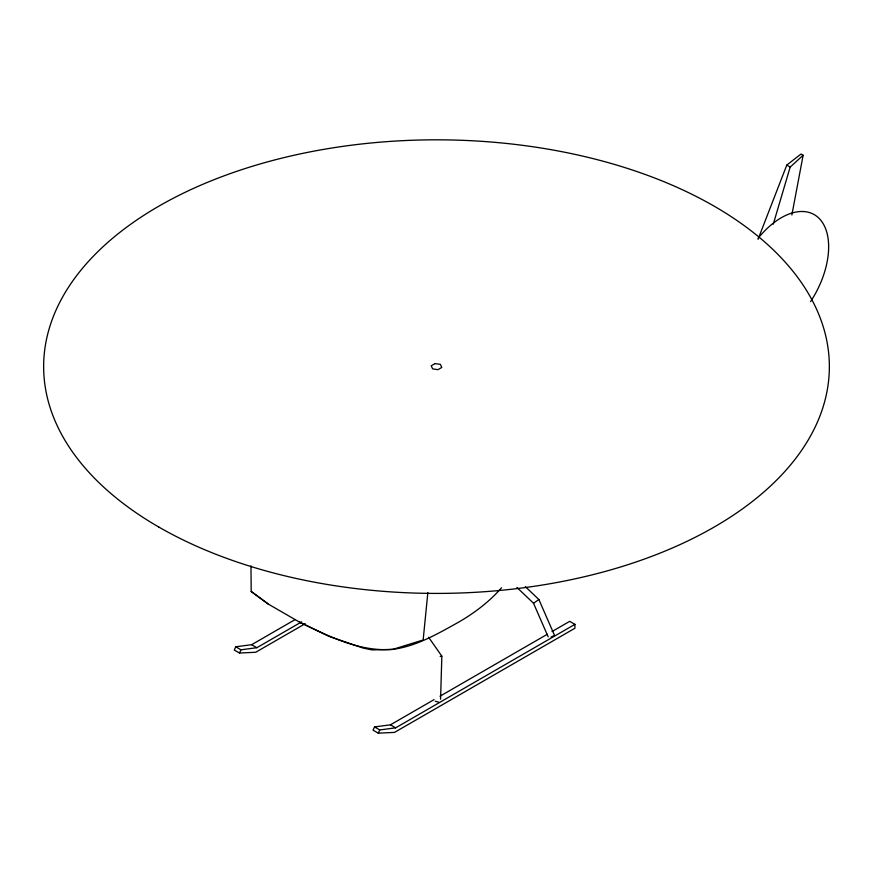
<?xml version="1.0" encoding="UTF-8"?>
<svg xmlns="http://www.w3.org/2000/svg" width="873" height="873" viewBox="0 0 873 873"><rect width="100%" height="100%" fill="white"/><g stroke="black" fill="none" stroke-linecap="round" stroke-linejoin="round"><path stroke-width="1.31" d="M440.57 699.229L441.847 656.18L428.621 637.268M427.846 592.625L423.154 639.996L392.708 649.392L372.051 649.927L363.037 648.05L329.001 636.395L299.548 622.154L268.284 604.083L251.195 591.479L250.966 565.9M791.866 214.976L803.127 155.263L801.01 154.041L786.78 165.095L758.059 239.278M773.271 224.175L790.185 167.07L803.127 155.263M295.281 619.503L251.642 644.7L235.743 646.795L234.27 650.025L239.486 653.037L255.724 652.262L305.244 623.671M239.486 653.037L240.959 649.807L256.858 647.711L301.676 621.838M434.077 699.633L390.438 724.83L374.539 726.925L373.066 730.166L378.282 733.178L394.52 732.392L574.914 628.244L574.914 624.348L569.698 621.336L552.009 631.55M378.282 733.178L379.755 729.937L395.655 727.842L574.914 624.348M516.903 587.42L533.523 603.254L538.881 599.533L554.551 635.435L551.059 637.039M439.97 696.228L547.295 634.278M440.199 656.507L441.847 656.18M435.212 701.205L438.835 702.241M299.548 622.133C328.837 636.188 359.24 651.989 392.708 649.392C416.541 646.271 437.799 633.722 458.511 622.22A229.348 132.412 0 0 0 501.528 587.747M786.78 165.095L790.185 167.07M251.642 644.7L256.858 647.711M390.438 724.83L395.655 727.842M235.743 646.795L240.959 649.807M374.539 726.925L379.755 729.937M251.195 591.479L268.284 604.083M525.317 586.612L538.881 599.533M533.523 603.254L548.189 636.864M758.179 238.198A68.149 39.296 -61.5 0 1 820.707 220.149A68.149 39.296 -61.5 0 1 810.591 301.578M435.081 363.561L431.207 365.809L432.626 368.864L437.919 369.683L441.793 367.446L440.374 364.379L435.081 363.561M158.711 526.986A392.85 226.794 0 0 0 815.96 425.337A392.85 226.794 0 0 0 334.828 147.548A392.85 226.794 0 0 0 158.711 526.986"/></g></svg>
